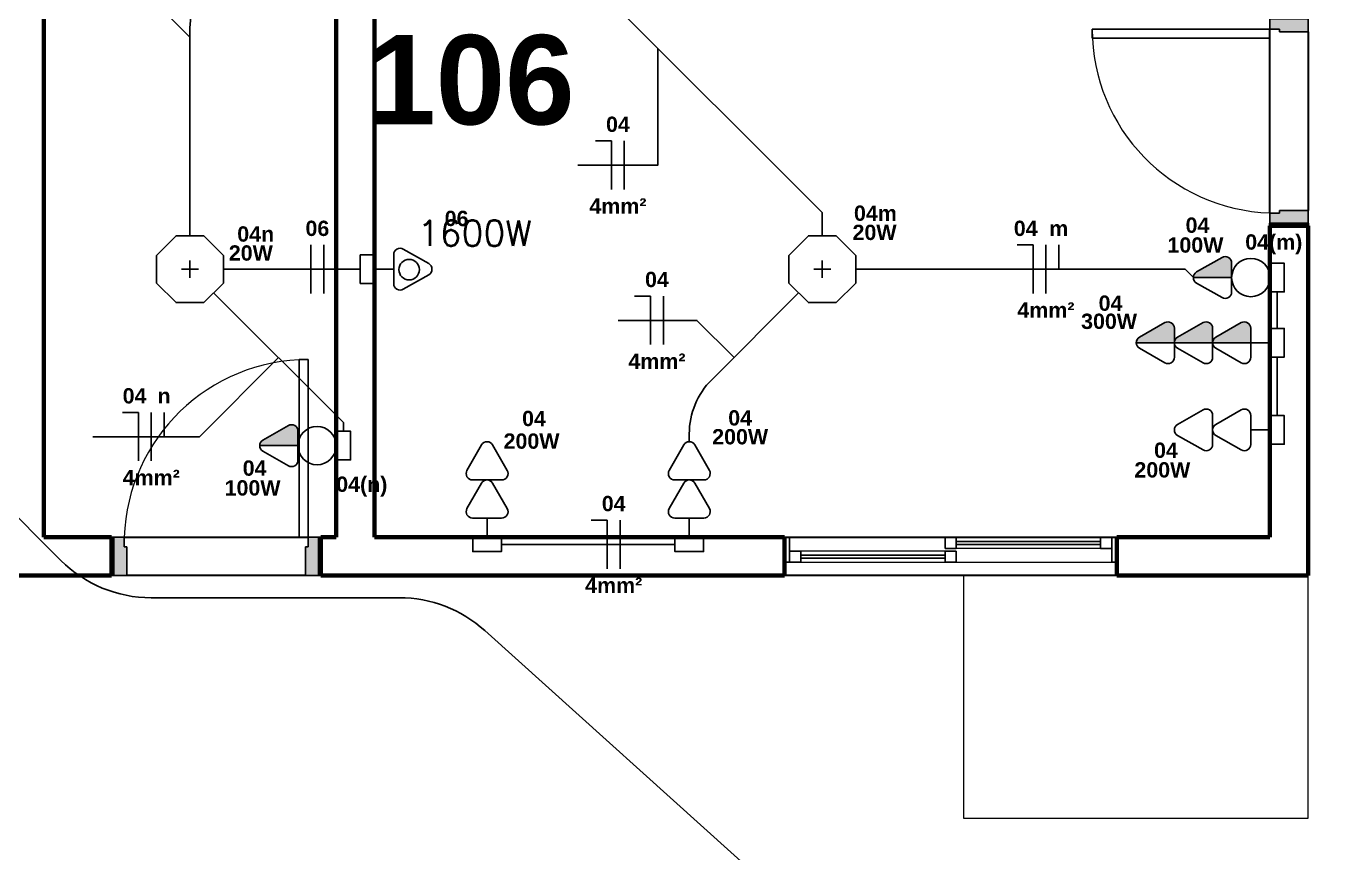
# Model space of a CAD drawing. Extents: x 1450 to 1868, y 82 to 351.
# Drawn here: x 1502.19 to 1507.31, y 135.8 to 139.04 of the extents above; entities that cross this region are included whole.
import ezdxf
from ezdxf.enums import TextEntityAlignment as Align

# ---------------------------------------------------------------- set-up
doc = ezdxf.new("R2010")
doc.units = 0
doc.header["$LTSCALE"] = 0.5
doc.linetypes.add('ELETRODUTO_TETO', pattern=[1000, 1000, 0])
doc.layers.get('0').update_dxf_attribs({"linetype": 'CONTINUOUS'})
for name, color, linetype, lineweight in [('A-DOOR', 31, 'CONTINUOUS', 25), ('A-DOOR-FRAM', 31, 'CONTINUOUS', 9), ('A-FLOR', 192, 'CONTINUOUS', 9), ('A-GLAZ', 151, 'CONTINUOUS', 9), ('A-WALL', 113, 'CONTINUOUS', 30)]:
    doc.layers.add(name, color=color, linetype=linetype, lineweight=lineweight)
for name, color, linetype in [('CENTRAL DE AR', 10, 'CONTINUOUS'), ('ELETRODUTO', 7, 'CONTINUOUS'), ('ELETRODUTO_TETO', 2, 'CONTINUOUS'), ('FIACAO', 7, 'CONTINUOUS'), ('Iluminação', 7, 'CONTINUOUS'), ('INDICACAO_BIT_FIACAO', 7, 'CONTINUOUS'), ('INDICACAO_CIRCUITO', 2, 'CONTINUOUS'), ('INDICACAO_INTERRUPTOR_FIA', 2, 'CONTINUOUS'), ('INDICACAO_POTENCIA', 1, 'CONTINUOUS'), ('INTERRUPTORES', 1, 'CONTINUOUS'), ('LINHA_DE_CHAMADA', 7, 'CONTINUOUS'), ('LUMINÁRIAS', 3, 'CONTINUOUS'), ('Ref', 5, 'CONTINUOUS'), ('Texto', 1, 'CONTINUOUS'), ('TOMADAS ABNT', 10, 'CONTINUOUS')]:
    doc.layers.add(name, color=color, linetype=linetype)
doc.styles.add('Arial', font='arialbd.ttf', dxfattribs={"height": 100})
doc.styles.add('ROMANS', font='simplex.shx')

# ---------------------------------------------------------------- blocks, each defined once
blk = doc.blocks.new('Porta Simples de Abrir - 70x210cm - Marco de Madeira-3450791-Planta Baixa')
at = {"layer": 'A-DOOR-FRAM', "lineweight": 25}
h = blk.add_hatch(color=256, dxfattribs=at)
h.paths.add_polyline_path([(-400, -75), (-350, -75), (-350, 38), (-360, 38), (-360, 75), (-400, 75), (-400, -55.9)], flags=0)
h.paths.add_polyline_path([(350, -75), (400, -75), (400, 75), (360, 75), (359.9, 38), (350, 38), (350, -49.8)], flags=0)
at = {"layer": 'A-DOOR'}
for p, q in [((325, 75), (325, 771)), ((325, 771), (360, 771)), ((360, 771), (360, 75)), ((360, 75), (-360, 75)), ((360, 75), (325, 75)), ((-350, -75), (350, -75))]:
    blk.add_line(p, q, dxfattribs=at)
at = {"layer": 'A-DOOR', "lineweight": 9}
blk.add_arc((360, 50.9), 720.1, 90, 178.0786, dxfattribs=at)
at = {"layer": 'A-DOOR-FRAM', "lineweight": 25}
for p, q in [((-360, 75), (-400, 75)), ((-400, 75), (-400, -75)), ((-360, 38), (-360, 75)), ((360, 75), (360, 38)), ((400, 75), (360, 75)), ((400, -75), (400, 75)), ((-350, 38), (-360, 38)), ((-350, -75), (-350, 38)), ((360, 38), (350, 38)), ((350, 38), (350, -75)), ((-400, -75), (-350, -75)), ((350, -75), (400, -75))]:
    blk.add_line(p, q, dxfattribs=at)
blk = doc.blocks.new('Janela de Correr - 2 Folhas - 1300x1000mm-3076498-Planta Baixa')
at = {"layer": 'A-GLAZ'}
for p, q in [((631, 88), (-631, 88)), ((650, 36), (-650, 36)), ((631, 36), (-22, 36)), ((-587, -18), (-22, -18)), ((-22, -8), (587, -8)), ((631, -62), (-631, -62)), ((-22, -62), (-587, -62))]:
    blk.add_line(p, q, dxfattribs=at)
at = {"layer": 'A-GLAZ', "lineweight": 25}
for p, q in [((-650, 36), (-650, -62)), ((-650, 36), (-631, 36)), ((-631, 36), (-631, -62)), ((-22, -8), (-22, 36)), ((-22, 36), (22, 36)), ((22, 36), (22, -8)), ((587, 20), (22, 20)), ((22, 8), (587, 8)), ((587, -8), (587, 36)), ((587, 36), (631, 36)), ((631, 36), (631, -62)), ((650, 36), (631, 36)), ((650, 36), (650, -62)), ((-631, -18), (-587, -18)), ((-587, -18), (-587, -62)), ((-22, -34), (-587, -34)), ((-587, -46), (-22, -46)), ((22, -8), (-22, -8)), ((-22, -18), (-22, -62)), ((-22, -18), (22, -18)), ((22, -18), (22, -62)), ((587, -8), (631, -8)), ((-650, -62), (-631, -62)), ((-587, -62), (-631, -62)), ((22, -62), (-22, -62)), ((650, -62), (631, -62))]:
    blk.add_line(p, q, dxfattribs=at)
blk = doc.blocks.new('Apartamento01')
at = {"layer": 'A-WALL'}
for p, q in [((1185.22, -983.44), (1178.95, -911.72)), ((1193.98, -911.41), (1200.08, -981.14)), ((1185.66, -988.42), (1185.57, -987.43)), ((1200.51, -986.12), (1200.6, -987.12)), ((1007.01, -1126.52), (1136.52, -1115.19)), ((1137.83, -1130.13), (1008.32, -1141.46)), ((749.5, -1149.05), (821.22, -1142.77)), ((825.21, -1142.43), (826.21, -1142.34)), ((744.52, -1149.49), (745.51, -1149.4)), ((827.51, -1157.28), (826.52, -1157.37)), ((821.54, -1157.8), (751.8, -1163.91)), ((746.82, -1164.34), (745.82, -1164.43))]:
    blk.add_line(p, q, dxfattribs=at)
at = {"layer": 'A-WALL', "lineweight": 70}
for p, q in [((847.13, -1140.51), (828.82, -931.31)), ((813.88, -932.61), (832.18, -1141.82)), ((718.12, -1151.79), (699.82, -942.59)), ((1200.6, -987.12), (1185.66, -988.42)), ((1185.66, -988.42), (1196.29, -1109.96)), ((1212.54, -1123.6), (1200.6, -987.12)), ((1196.29, -1109.96), (1136.52, -1115.19)), ((1136.52, -1115.19), (1137.83, -1130.13)), ((1007.01, -1126.52), (847.13, -1140.51)), ((1008.32, -1141.46), (1007.01, -1126.52)), ((1137.83, -1130.13), (1212.54, -1123.6)), ((832.18, -1141.82), (826.21, -1142.34)), ((827.51, -1157.28), (1008.32, -1141.46)), ((826.21, -1142.34), (827.51, -1157.28)), ((744.52, -1149.49), (718.12, -1151.79)), ((745.82, -1164.43), (744.52, -1149.49)), ((545.09, -1181.99), (745.82, -1164.43))]:
    blk.add_line(p, q, dxfattribs=at)
blk = doc.blocks.new('*U393', base_point=(-27442.28, 34954.28))
for points in [[(-27421.08, 34952.11, 0.269143), (-27419.82, 34954.28), (-27434.78, 34954.28), (-27434.78, 34948.58, 0.575867), (-27431.04, 34946.41)], [(-27406.12, 34952.11, 0.269143), (-27404.86, 34954.28), (-27419.82, 34954.28), (-27419.82, 34948.58, 0.575867), (-27416.08, 34946.41)], [(-27391.16, 34952.11, 0.269143), (-27389.9, 34954.28), (-27404.86, 34954.28), (-27404.86, 34948.58, 0.575867), (-27401.12, 34946.41)]]:
    blk.add_hatch(color=256).paths.add_polyline_path(points)
for p, q in [((-27421.08, 34956.45), (-27431.04, 34962.14)), ((-27406.12, 34956.45), (-27416.08, 34962.14)), ((-27391.16, 34956.45), (-27401.12, 34962.14)), ((-27434.78, 34959.97), (-27434.78, 34954.28)), ((-27419.82, 34959.97), (-27419.82, 34954.28)), ((-27404.86, 34959.97), (-27404.86, 34954.28)), ((-27442.28, 34954.28), (-27434.78, 34954.28)), ((-27434.78, 34954.28), (-27434.78, 34948.58)), ((-27434.78, 34954.28), (-27419.82, 34954.28)), ((-27431.04, 34946.41), (-27421.08, 34952.11)), ((-27419.82, 34954.28), (-27419.82, 34948.58)), ((-27419.82, 34954.28), (-27404.86, 34954.28)), ((-27416.08, 34946.41), (-27406.12, 34952.11)), ((-27404.86, 34954.28), (-27404.86, 34948.58)), ((-27404.86, 34954.28), (-27389.9, 34954.28)), ((-27401.12, 34946.41), (-27391.16, 34952.11))]:
    blk.add_line(p, q)
blk.add_lwpolyline([(-27442.28, 34959.88), (-27442.28, 34948.67), (-27447.89, 34948.67), (-27447.89, 34959.88)], close=True)
for centre, start, end in [((-27432.28, 34959.97), 60.2551, 180), ((-27417.32, 34959.97), 60.2551, 180), ((-27402.36, 34959.97), 60.2551, 180), ((-27422.32, 34954.28), 299.7449, 60.2551), ((-27407.36, 34954.28), 299.7449, 60.2551), ((-27392.4, 34954.28), 299.7449, 60.2551), ((-27432.28, 34948.58), 180, 299.7449), ((-27417.32, 34948.58), 180, 299.7449), ((-27402.36, 34948.58), 180, 299.7449)]:
    blk.add_arc(centre, 2.5, start, end)
blk = doc.blocks.new('*U394', base_point=(-27432.68, 34941.6))
for p, q in [((-27425.18, 34947.29), (-27425.18, 34941.6)), ((-27411.48, 34943.77), (-27421.44, 34949.46)), ((-27410.22, 34947.29), (-27410.22, 34941.6)), ((-27396.52, 34943.77), (-27406.48, 34949.46)), ((-27432.68, 34941.6), (-27425.18, 34941.6)), ((-27425.18, 34941.6), (-27425.18, 34935.91)), ((-27410.22, 34941.6), (-27410.22, 34935.91)), ((-27421.44, 34933.74), (-27411.48, 34939.43)), ((-27406.48, 34933.74), (-27396.52, 34939.43))]:
    blk.add_line(p, q)
blk.add_lwpolyline([(-27432.68, 34947.2), (-27432.68, 34936), (-27438.28, 34936), (-27438.28, 34947.2)], close=True)
for centre, start, end in [((-27422.68, 34947.29), 60.2551, 180), ((-27407.72, 34947.29), 60.2551, 180), ((-27412.72, 34941.6), 299.7449, 60.2551), ((-27397.76, 34941.6), 299.7449, 60.2551), ((-27422.68, 34935.91), 180, 299.7449), ((-27407.72, 34935.91), 180, 299.7449)]:
    blk.add_arc(centre, 2.5, start, end)
blk = doc.blocks.new('*U395', base_point=(-27704.94, 34788.18))
for p, q in [((-27697.44, 34793.87), (-27697.44, 34788.18)), ((-27683.74, 34790.35), (-27693.7, 34796.04)), ((-27682.48, 34793.87), (-27682.48, 34788.18)), ((-27668.78, 34790.35), (-27678.74, 34796.04)), ((-27704.94, 34788.18), (-27697.44, 34788.18)), ((-27697.44, 34788.18), (-27697.44, 34782.48)), ((-27682.48, 34788.18), (-27682.48, 34782.48)), ((-27693.7, 34780.31), (-27683.74, 34786)), ((-27678.74, 34780.31), (-27668.78, 34786))]:
    blk.add_line(p, q)
blk.add_lwpolyline([(-27704.94, 34793.78), (-27704.94, 34782.57), (-27710.55, 34782.57), (-27710.55, 34793.78)], close=True)
for centre, start, end in [((-27694.94, 34793.87), 60.2551, 180), ((-27679.98, 34793.87), 60.2551, 180), ((-27684.98, 34788.18), 299.7449, 60.2551), ((-27670.02, 34788.18), 299.7449, 60.2551), ((-27694.94, 34782.48), 180, 299.7449), ((-27679.98, 34782.48), 180, 299.7449)]:
    blk.add_arc(centre, 2.5, start, end)
blk = doc.blocks.new('*U396', base_point=(-27704.94, 34788.18))
for p, q in [((-27697.44, 34793.87), (-27697.44, 34788.18)), ((-27683.74, 34790.35), (-27693.7, 34796.04)), ((-27682.48, 34793.87), (-27682.48, 34788.18)), ((-27668.78, 34790.35), (-27678.74, 34796.04)), ((-27704.94, 34788.18), (-27697.44, 34788.18)), ((-27697.44, 34788.18), (-27697.44, 34782.48)), ((-27682.48, 34788.18), (-27682.48, 34782.48)), ((-27693.7, 34780.31), (-27683.74, 34786)), ((-27678.74, 34780.31), (-27668.78, 34786))]:
    blk.add_line(p, q)
blk.add_lwpolyline([(-27704.94, 34793.78), (-27704.94, 34782.57), (-27710.55, 34782.57), (-27710.55, 34793.78)], close=True)
for centre, start, end in [((-27694.94, 34793.87), 60.2551, 180), ((-27679.98, 34793.87), 60.2551, 180), ((-27684.98, 34788.18), 299.7449, 60.2551), ((-27670.02, 34788.18), 299.7449, 60.2551), ((-27694.94, 34782.48), 180, 299.7449), ((-27679.98, 34782.48), 180, 299.7449)]:
    blk.add_arc(centre, 2.5, start, end)
blk = doc.blocks.new('*U188', base_point=(-46314.27, 15803.92))
for p, q in [((-46316.44, 15825.12), (-46322.13, 15815.16)), ((-46306.41, 15815.16), (-46312.1, 15825.12)), ((-46319.96, 15811.42), (-46314.27, 15811.42)), ((-46314.27, 15811.42), (-46308.58, 15811.42)), ((-46314.27, 15803.92), (-46314.27, 15811.42))]:
    blk.add_line(p, q)
blk.add_lwpolyline([(-46319.88, 15803.92), (-46308.67, 15803.92), (-46308.67, 15798.31), (-46319.88, 15798.31)], close=True)
blk.add_circle((-46314.1, 15817.46), 4.02)
for centre, start, end in [((-46314.27, 15823.88), 29.7449, 150.2551), ((-46319.96, 15813.92), 150.2551, 270), ((-46308.58, 15813.92), 270, 29.7449)]:
    blk.add_arc(centre, 2.5, start, end)
blk = doc.blocks.new('*U511', base_point=(-28377.64, 33583.11))
at = {"layer": 'LUMINÁRIAS'}
blk.add_lwpolyline([(-28390.73, 33588.53), (-28390.73, 33577.68), (-28383.06, 33570.02), (-28372.22, 33570.02), (-28364.55, 33577.68), (-28364.55, 33588.53), (-28372.22, 33596.2), (-28383.06, 33596.2)], close=True, dxfattribs=at)
for points in [[(-28377.64, 33586.47), (-28377.64, 33579.74)], [(-28381.01, 33583.11), (-28374.28, 33583.11)]]:
    blk.add_lwpolyline(points, dxfattribs=at)
blk = doc.blocks.new('*U512', base_point=(-28194.52, 33504.39))
at = {"layer": 'LUMINÁRIAS'}
blk.add_lwpolyline([(-28207.61, 33509.81), (-28207.61, 33498.97), (-28199.94, 33491.3), (-28189.1, 33491.3), (-28181.43, 33498.97), (-28181.43, 33509.81), (-28189.1, 33517.48), (-28199.94, 33517.48)], close=True, dxfattribs=at)
for points in [[(-28194.52, 33507.75), (-28194.52, 33501.02)], [(-28197.88, 33504.39), (-28191.15, 33504.39)]]:
    blk.add_lwpolyline(points, dxfattribs=at)
blk = doc.blocks.new('*U521', base_point=(-29492.28, 33977.93))
at = {"linetype": 'ByBlock'}
blk.add_lwpolyline([(-29492.28, 33977.93), (-29492.28, 34059.31, -0.198163), (-29483.55, 34080.46), (-29431.26, 34133.06)], format="xyb", dxfattribs=at)
blk = doc.blocks.new('*U538', base_point=(-29412.77, 34133.08))
at = {"linetype": 'ByBlock'}
blk.add_lwpolyline([(-29412.77, 34133.08), (-29404.11, 34124.42), (-29394.61, 34124.42, -0.198912), (-29373.4, 34115.63), (-29244.78, 33987.02), (-29244.78, 33977.93)], format="xyb", dxfattribs=at)
blk = doc.blocks.new('*U539', base_point=(-29254.04, 33955.58))
at = {"linetype": 'ByBlock'}
blk.add_lwpolyline([(-29254.04, 33955.58), (-29288.05, 33921.57, 0.198912), (-29296.84, 33900.35), (-29296.84, 33897.26)], format="xyb", dxfattribs=at)
blk = doc.blocks.new('*U540', base_point=(-29302.44, 33857.04))
at = {"linetype": 'ByBlock'}
blk.add_lwpolyline([(-29302.44, 33857.04), (-29302.44, 33857.04), (-29370.39, 33857.04)], dxfattribs=at)
blk = doc.blocks.new('*U541', base_point=(-29479.19, 33964.84))
at = {"linetype": 'ByBlock'}
blk.add_lwpolyline([(-29479.19, 33964.84), (-29425.63, 33964.84)], dxfattribs=at)
blk = doc.blocks.new('*U762', base_point=(-33475.09, 35665.19))
blk.add_hatch(color=256).paths.add_polyline_path([(-33461.38, 35663.02, 0.269143), (-33460.13, 35665.19), (-33475.09, 35665.19), (-33475.09, 35659.5, 0.575867), (-33471.35, 35657.33)])
for p, q in [((-33475.09, 35670.89), (-33475.09, 35665.19)), ((-33461.38, 35667.36), (-33471.35, 35673.06)), ((-33475.09, 35665.19), (-33475.09, 35659.5)), ((-33475.09, 35665.19), (-33460.13, 35665.19)), ((-33471.35, 35657.33), (-33461.38, 35663.02))]:
    blk.add_line(p, q)
for centre, start, end in [((-33472.59, 35670.89), 60.2551, 180), ((-33462.63, 35665.19), 299.7449, 60.2551), ((-33472.59, 35659.5), 180, 299.7449)]:
    blk.add_arc(centre, 2.5, start, end)
blk = doc.blocks.new('*U761', base_point=(-33475.09, 35665.19))
blk.add_lwpolyline([(-33475.09, 35670.8), (-33475.09, 35659.59), (-33480.69, 35659.59), (-33480.69, 35670.8)], close=True)
blk.add_circle((-33467.59, 35665.19), 7.5)
blk = doc.blocks.new('*U802', base_point=(-29084.53, 33961.56))
at = {"linetype": 'ByBlock'}
blk.add_arc((-29077.03, 33961.56), 7.5, 359.9999999999515, 0, dxfattribs=at)
blk = doc.blocks.new('*U812', base_point=(-29084.53, 33961.56))
at = {"linetype": 'ByBlock'}
blk.add_arc((-29077.03, 33961.56), 7.5, 359.9999999999515, 0, dxfattribs=at)
blk = doc.blocks.new('*U813', base_point=(-29066.73, 33955.96))
at = {"linetype": 'ByBlock'}
blk.add_lwpolyline([(-29066.73, 33955.96), (-29066.73, 33941.63)], dxfattribs=at)
blk = doc.blocks.new('*U814', base_point=(-29066.73, 33930.43))
at = {"linetype": 'ByBlock'}
blk.add_lwpolyline([(-29066.73, 33930.43), (-29066.73, 33907.49)], dxfattribs=at)
blk = doc.blocks.new('*U815', base_point=(-29231.69, 33964.84))
at = {"linetype": 'ByBlock'}
blk.add_lwpolyline([(-29231.69, 33964.84), (-29102.77, 33964.84), (-29099.49, 33961.56)], dxfattribs=at)
blk = doc.blocks.new('*U816', base_point=(-29084.53, 33961.56))
at = {"linetype": 'ByBlock'}
blk.add_arc((-29077.03, 33961.56), 7.5, 359.9999999999515, 0, dxfattribs=at)
blk = doc.blocks.new('*U833', base_point=(-29526.83, 33799.97))
blk.add_lwpolyline([(-29526.83, 33805.57), (-29526.83, 33794.36), (-29532.43, 33794.36), (-29532.43, 33805.57)], close=True)
blk.add_circle((-29519.33, 33799.97), 7.5)
blk = doc.blocks.new('*U834', base_point=(-29450.03, 33895.74))
at = {"linetype": 'ByBlock'}
blk.add_arc((-29442.53, 33895.74), 7.5, 359.9999999995152, 0, dxfattribs=at)
blk = doc.blocks.new('*U835', base_point=(-29483.02, 33955.58))
at = {"linetype": 'ByBlock'}
blk.add_lwpolyline([(-29483.02, 33955.58), (-29432.23, 33904.79), (-29432.23, 33901.34)], dxfattribs=at)
blk = doc.blocks.new('*U698', base_point=(608.67, 153.293))
for p, q in [((608.67, 153.483), (608.544, 153.483)), ((608.67, 153.103), (608.67, 153.483))]:
    blk.add_line(p, q)
blk = doc.blocks.new('*U699', base_point=(576.818, 148.746))
blk.add_line((576.818, 148.556), (576.818, 148.936))
blk = doc.blocks.new('*U893', base_point=(-29302.02, 34044.25))
at = {"xscale": 50, "yscale": 50, "zscale": 50}
for name, p in [('*U698', (-29304.52, 34044.25)), ('*U699', (-29299.52, 34044.25))]:
    blk.add_blockref(name, p, dxfattribs=at)
blk = doc.blocks.new('*U902', base_point=(-29442.41, 33964.84))
at = {"xscale": 49.99999999999999, "yscale": 49.99999999999999, "zscale": 49.99999999999999}
for p in [(-29444.91, 33964.84), (-29439.91, 33964.84)]:
    blk.add_blockref('*U699', p, dxfattribs=at)
blk = doc.blocks.new('*U700', base_point=(665.55, 144.199))
blk.add_line((665.55, 144.199), (665.55, 144.389))
blk = doc.blocks.new('*U905', base_point=(-29157.23, 33964.84))
at = {"xscale": 50, "yscale": 50, "zscale": 50, "rotation": 359.9999999999612}
for name, p in [('*U698', (-29162.23, 33964.84)), ('*U699', (-29157.23, 33964.84)), ('*U700', (-29152.23, 33964.84))]:
    blk.add_blockref(name, p, dxfattribs=at)
blk = doc.blocks.new('*U909', base_point=(-29272.25, 33937.37))
at = {"xscale": 49.99999999999999, "yscale": 49.99999999999999, "zscale": 49.99999999999999}
for name, p in [('*U698', (-29274.75, 33937.37)), ('*U699', (-29269.75, 33937.37))]:
    blk.add_blockref(name, p, dxfattribs=at)
blk = doc.blocks.new('*U915', base_point=(-29450.56, 33923.11))
at = {"xscale": 49.99999999999999, "yscale": 49.99999999999999, "zscale": 49.99999999999999}
for name, p in [('*U698', (-29455.56, 33923.11)), ('*U699', (-29450.56, 33923.11)), ('*U700', (-29445.56, 33923.11))]:
    blk.add_blockref(name, p, dxfattribs=at)
blk = doc.blocks.new('*U925', base_point=(-29326.42, 33857.04))
at = {"xscale": 50, "yscale": 50, "zscale": 50, "rotation": 359.9999999998956}
for name, p in [('*U698', (-29328.92, 33857.04)), ('*U699', (-29323.92, 33857.04))]:
    blk.add_blockref(name, p, dxfattribs=at)
blk = doc.blocks.new('*U1131', base_point=(-30304.41, 34647.47))
at = {"linetype": 'ByBlock'}
blk.add_lwpolyline([(-30304.41, 34647.47), (-30304.41, 34633.12, 0.198912), (-30289.77, 34597.76), (-29542.81, 33850.8, 0.198912), (-29507.46, 33836.16), (-29410.34, 33836.16, -0.185339), (-29376.88, 33823.32), (-29044.14, 33523.72)], format="xyb", dxfattribs=at)

msp = doc.modelspace()

# ---------------------------------------------------------------- linework, layer by layer
at = {"layer": 'A-FLOR'}
for p, q in [((1505.8576, 136.8873), (1505.8576, 135.9373)), ((1507.2076, 135.9373), (1507.2076, 136.8873)), ((1505.8576, 135.9373), (1507.2076, 135.9373))]:
    msp.add_line(p, q, dxfattribs=at)
at = {"layer": 'ELETRODUTO_TETO', "linetype": 'ELETRODUTO_TETO'}
msp.add_lwpolyline([(1505.436, 138.0873), (1506.7252, 138.0873)], dxfattribs=at)
at = {"layer": 'LINHA_DE_CHAMADA'}
for points in [[(1502.8301, 138.9959), (1502.5851, 139.241), (1502.2309, 139.241)], [(1504.662, 138.9522), (1504.662, 138.4948), (1504.3487, 138.4948)], [(1504.9597, 137.7419), (1504.8147, 137.8869), (1504.5064, 137.8869)], [(1503.1766, 137.7408), (1502.8672, 137.4313), (1502.4498, 137.4313)]]:
    msp.add_lwpolyline(points, dxfattribs=at)
at = {"layer": 'Ref'}
msp.add_lwpolyline([(1503.4306, 137.4523), (1503.4306, 137.4868)], dxfattribs=at)

# ---------------------------------------------------------------- block references
at = {"layer": 'A-DOOR', "xscale": 0.00100000000000115, "yscale": 0.00100000000000115, "zscale": 0.00100000000000115, "rotation": 89.99999999999113}
msp.add_blockref('Porta Simples de Abrir - 70x210cm - Marco de Madeira-3450791-Planta Baixa', (1507.1326, 138.6673), dxfattribs=at)
at = {"layer": 'A-DOOR', "xscale": 0.00100000000000115, "yscale": 0.00100000000000115, "zscale": 0.00100000000000115}
msp.add_blockref('Porta Simples de Abrir - 70x210cm - Marco de Madeira-3450791-Planta Baixa', (1502.9326, 136.9623), dxfattribs=at)
at = {"layer": 'A-GLAZ', "xscale": 0.001000000000001151, "yscale": 0.001000000000001151, "zscale": 0.001000000000001151, "rotation": 179.9999999999908}
msp.add_blockref('Janela de Correr - 2 Folhas - 1300x1000mm-3076498-Planta Baixa', (1505.8076, 136.9753), dxfattribs=at)
at = {"layer": 'A-WALL', "xscale": 0.01000000108748102, "yscale": 0.01000000108748102, "zscale": 0.01000000108748102, "rotation": 354.9999999999916}
msp.add_blockref('Apartamento01', (1496.1076, 149.1373), dxfattribs=at)
at = {"layer": 'CENTRAL DE AR', "xscale": 0.01000000108748102, "yscale": 0.01000000108748102, "zscale": 0.01000000108748102, "rotation": 269.999999999973}
msp.add_blockref('*U188', (1503.5526, 138.0873), dxfattribs=at)
at = {"layer": 'ELETRODUTO', "linetype": 'ELETRODUTO_TETO', "xscale": 0.01000000108748102, "yscale": 0.01000000108748102, "zscale": 0.01000000108748102}
for name, p in [('*U1131', (1494.7088, 144.9136)), ('*U802', (1506.9076, 138.0546)), ('*U812', (1506.9076, 138.0546)), ('*U816', (1506.9076, 138.0546)), ('*U813', (1507.0856, 137.9985)), ('*U814', (1507.0856, 137.7432)), ('*U834', (1503.2526, 137.3963))]:
    msp.add_blockref(name, p, dxfattribs=at)
at = {"layer": 'ELETRODUTO_TETO', "linetype": 'ELETRODUTO_TETO', "xscale": 0.01000000108748102, "yscale": 0.01000000108748102, "zscale": 0.01000000108748102}
for name, p in [('*U521', (1502.8301, 138.2182)), ('*U538', (1503.6252, 139.7697)), ('*U541', (1502.961, 138.0873)), ('*U815', (1505.436, 138.0873)), ('*U835', (1502.9227, 137.9947)), ('*U539', (1505.2125, 137.9947)), ('*U540', (1504.7285, 137.0093))]:
    msp.add_blockref(name, p, dxfattribs=at)
at = {"layer": 'FIACAO', "xscale": 0.01000000108748102, "yscale": 0.01000000108748102, "zscale": 0.01000000108748102}
for name, p in [('*U893', (1504.5053, 138.4948)), ('*U905', (1506.1806, 138.0873)), ('*U909', (1504.658, 137.8869)), ('*U915', (1502.6786, 137.4313)), ('*U925', (1504.4887, 137.0093))]:
    msp.add_blockref(name, p, dxfattribs=at)
at = {"layer": 'FIACAO', "xscale": 0.01000000108748102, "yscale": 0.01000000108748102, "zscale": 0.01000000108748102, "rotation": 1.151206061751889e-06}
msp.add_blockref('*U902', (1503.3288, 138.0873), dxfattribs=at)
at = {"layer": 'Iluminação', "xscale": 0.01000000108748102, "yscale": 0.01000000108748102, "zscale": 0.01000000108748102}
for name, p in [('*U511', (1502.8301, 138.0873)), ('*U512', (1505.3051, 138.0873))]:
    msp.add_blockref(name, p, dxfattribs=at)
at = {"layer": 'INTERRUPTORES', "xscale": 0.01000000108748102, "yscale": 0.01000000108748102, "zscale": 0.01000000108748102, "rotation": 180}
for name, p in [('*U761', (1507.0576, 138.0546)), ('*U833', (1503.4026, 137.3963))]:
    msp.add_blockref(name, p, dxfattribs=at)
at = {"layer": 'TOMADAS ABNT', "xscale": 0.01000000108748102, "yscale": 0.01000000108748102, "zscale": 0.01000000108748102}
for name, p, rotation in [('*U762', (1506.9076, 138.0546), 180), ('*U393', (1507.0576, 137.7992), 179.9999999999958), ('*U394', (1507.0576, 137.4578), 179.9999999999958), ('*U762', (1503.2526, 137.3963), 179.9999999998145), ('*U395', (1503.993, 137.0373), 89.9999999999959), ('*U396', (1504.7845, 137.0373), 89.9999999999959)]:
    msp.add_blockref(name, p, dxfattribs=dict(at, rotation=rotation))

# ---------------------------------------------------------------- texts
at = {"layer": 'INDICACAO_BIT_FIACAO', "style": 'Arial'}
for p in [(1504.5053, 138.3648), (1506.1806, 137.9573), (1504.658, 137.7569), (1502.6786, 137.3013), (1504.4887, 136.8793)]:
    msp.add_text('4mm²', height=0.06, dxfattribs=at).set_placement(p, align=Align.TOP_CENTER)
at = {"layer": 'INDICACAO_CIRCUITO', "style": 'Arial'}
for s, p in [('04', (1504.5053, 138.6248)), ('06', (1503.3288, 138.2173)), ('04', (1506.1015, 138.2173)), ('04', (1504.658, 138.0169)), ('04', (1502.6132, 137.5613)), ('04', (1504.4887, 137.1393))]:
    msp.add_text(s, height=0.06, dxfattribs=at).set_placement(p, align=Align.CENTER)
for s, p in [('06', (1503.8271, 138.2561)), ('04m', (1505.4292, 138.2766)), ('04', (1506.7272, 138.2296)), ('04n', (1503.0152, 138.1951)), ('04(m)', (1506.9607, 138.1638)), ('04', (1506.3868, 137.9242)), ('04', (1504.1301, 137.4725)), ('04', (1504.937, 137.4749)), ('04', (1506.6038, 137.3482)), ('04', (1503.0365, 137.2783)), ('04(n)', (1503.4026, 137.2151))]:
    msp.add_text(s, height=0.06, dxfattribs=at).set_placement(p)
at = {"layer": 'INDICACAO_INTERRUPTOR_FIA', "style": 'Arial'}
for s, p in [('m', (1506.2306, 138.2173)), ('n', (1502.7286, 137.5613))]:
    msp.add_text(s, height=0.06, dxfattribs=at).set_placement(p, align=Align.CENTER)
at = {"layer": 'INDICACAO_POTENCIA'}
for s, height, style, p in [('1600W', 0.1, 'ROMANS', (1503.7216, 138.1783)), ('20W', 0.06, 'Arial', (1505.4236, 138.2014)), ('100W', 0.06, 'Arial', (1506.6564, 138.152)), ('20W', 0.06, 'Arial', (1502.9821, 138.1207)), ('300W', 0.06, 'Arial', (1506.3183, 137.8533)), ('200W', 0.06, 'Arial', (1504.0576, 137.384)), ('200W', 0.06, 'Arial', (1504.8742, 137.4011)), ('200W', 0.06, 'Arial', (1506.5269, 137.2713)), ('100W', 0.06, 'Arial', (1502.9657, 137.2007))]:
    msp.add_text(s, height=height, dxfattribs=dict(at, style=style)).set_placement(p)
at = {"layer": 'Texto', "style": 'Arial'}
msp.add_text('106', height=0.35, dxfattribs=at).set_placement((1503.52, 138.6543))

doc.saveas('drawing.dxf')
